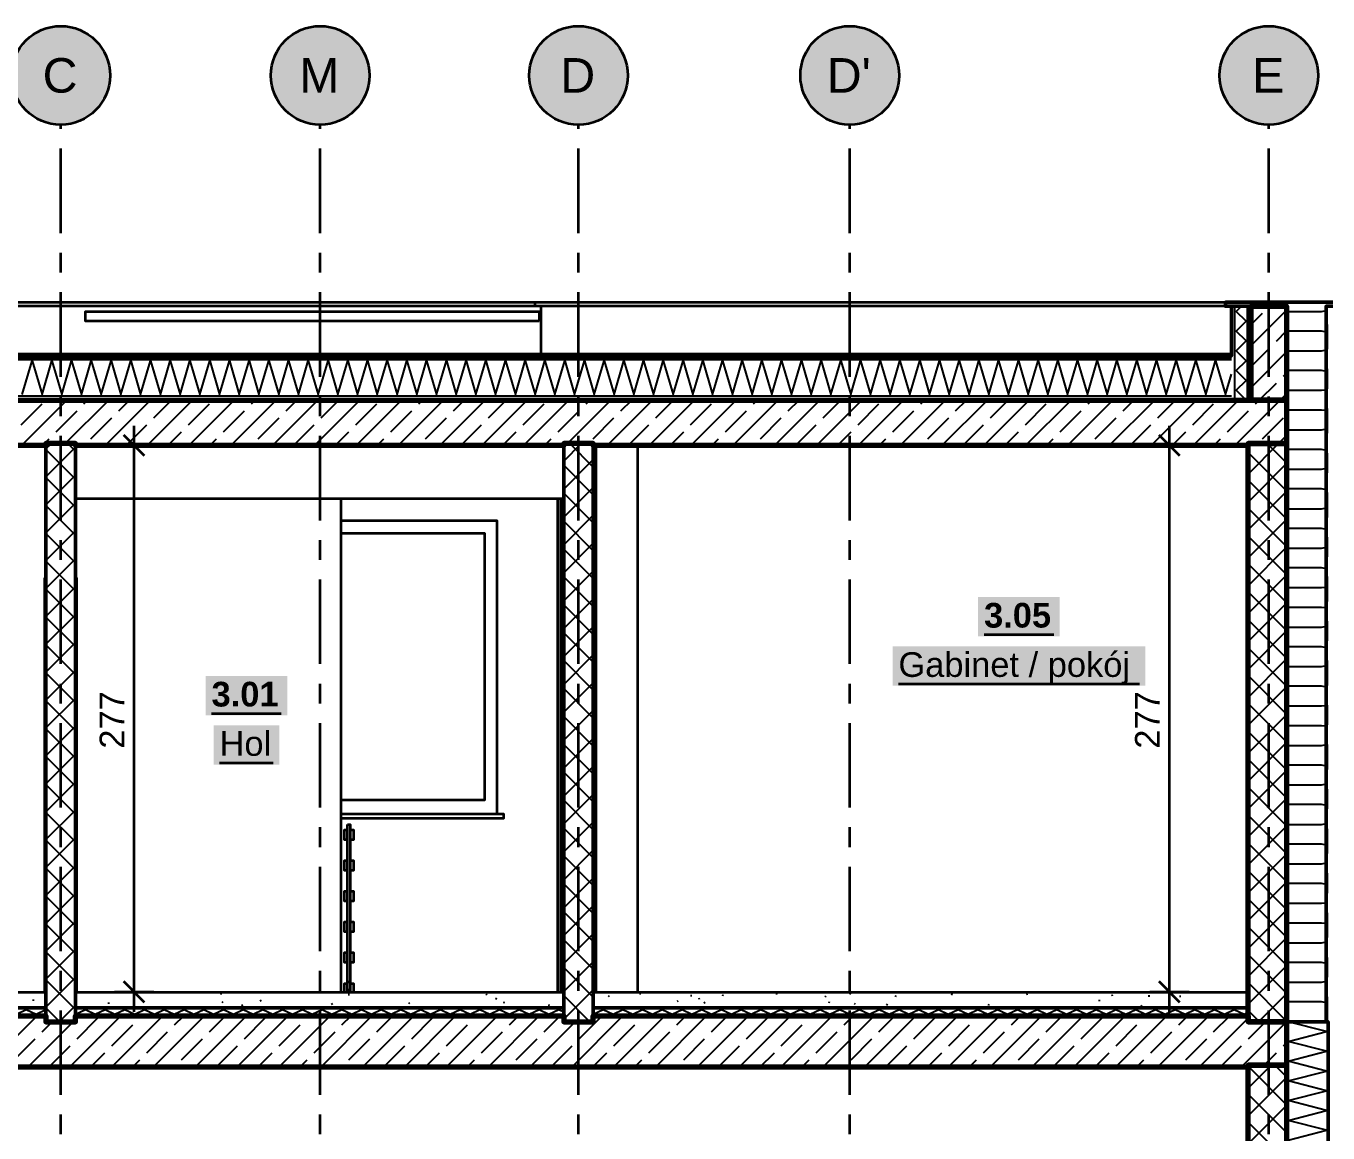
# Model space of a CAD drawing. Header units: metres. Extents: x -5.3 to 21.3, y -2 to 11.9.
# Drawn here: x 5.7 to 12.3, y 5.59 to 11.2 of the extents above; entities that cross this region are included whole.
import ezdxf

# ---------------------------------------------------------------- set-up
doc = ezdxf.new("R2010")
doc.units = ezdxf.units.M
for name, pattern in [('HYDRO_OKNA', [4.5, 1.5, -3]), ('KRESKOWA_3_1', [4, 3, -1]), ('PUNKTOWA', [10.5, 8.4, -1.05, 0, -1.05]), ('PUNKTOWA_KROTKA', [6.3, 4.2, -1.05, 0, -1.05])]:
    doc.linetypes.add(name, pattern=pattern)
for name, color, linetype, lineweight in [('A-IZOL-WODNA', 5, 'Continuous', 100), ('A-KRESKOWANIE', 8, 'Continuous', 18), ('A-OSIE', 1, 'PUNKTOWA', 25), ('A-POMIESZCZENIA', 2, 'Continuous', 25), ('A-SCIANY-DZIAL', 7, 'Continuous', 35), ('A-SCIANY-IZOL', 4, 'Continuous', 35), ('A-SCIANY-KONSTR', 7, 'Continuous', 50), ('A-STROPY', 7, 'Continuous', 50), ('A-WARSTWY', 8, 'Continuous', 25), ('A-WIDOK', 7, 'Continuous', 25), ('A-WYMIARY', 1, 'Continuous', 25)]:
    doc.layers.add(name, color=color, linetype=linetype, lineweight=lineweight)
doc.styles.add('PL_ARIAL', font='arial.ttf')
doc.styles.add('PL_ARIAL_B', font='arialbd.ttf')

msp = doc.modelspace()

# ---------------------------------------------------------------- hatches: boundary and pattern name
at = {"layer": 'A-OSIE', "true_color": 0xffffff}
for points in [[(6.125, 10.946), (6.1229, 10.9786), (6.1165, 11.0107), (6.106, 11.0417), (6.0915, 11.071), (6.0733, 11.0982), (6.0518, 11.1228), (6.0272, 11.1443), (6, 11.1625), (5.9707, 11.177), (5.9397, 11.1875), (5.9076, 11.1939), (5.875, 11.196), (5.8424, 11.1939), (5.8103, 11.1875), (5.7793, 11.177), (5.75, 11.1625), (5.7228, 11.1443), (5.6982, 11.1228), (5.6767, 11.0982), (5.6585, 11.071), (5.644, 11.0417), (5.6335, 11.0107), (5.6271, 10.9786), (5.625, 10.946), (5.6271, 10.9134), (5.6335, 10.8813), (5.644, 10.8503), (5.6585, 10.821), (5.6767, 10.7938), (5.6982, 10.7692), (5.7228, 10.7477), (5.75, 10.7295), (5.7793, 10.715), (5.8103, 10.7045), (5.8424, 10.6981), (5.875, 10.696), (5.9076, 10.6981), (5.9397, 10.7045), (5.9707, 10.715), (6, 10.7295), (6.0272, 10.7477), (6.0518, 10.7692), (6.0733, 10.7938), (6.0915, 10.821), (6.106, 10.8503), (6.1165, 10.8813), (6.1229, 10.9134)], [(7.44, 10.946), (7.4379, 10.9786), (7.4315, 11.0107), (7.421, 11.0417), (7.4065, 11.071), (7.3883, 11.0982), (7.3668, 11.1228), (7.3422, 11.1443), (7.315, 11.1625), (7.2857, 11.177), (7.2547, 11.1875), (7.2226, 11.1939), (7.19, 11.196), (7.1574, 11.1939), (7.1253, 11.1875), (7.0943, 11.177), (7.065, 11.1625), (7.0378, 11.1443), (7.0132, 11.1228), (6.9917, 11.0982), (6.9735, 11.071), (6.959, 11.0417), (6.9485, 11.0107), (6.9421, 10.9786), (6.94, 10.946), (6.9421, 10.9134), (6.9485, 10.8813), (6.959, 10.8503), (6.9735, 10.821), (6.9917, 10.7938), (7.0132, 10.7692), (7.0378, 10.7477), (7.065, 10.7295), (7.0943, 10.715), (7.1253, 10.7045), (7.1574, 10.6981), (7.19, 10.696), (7.2226, 10.6981), (7.2547, 10.7045), (7.2857, 10.715), (7.315, 10.7295), (7.3422, 10.7477), (7.3668, 10.7692), (7.3883, 10.7938), (7.4065, 10.821), (7.421, 10.8503), (7.4315, 10.8813), (7.4379, 10.9134)], [(8.75, 10.946), (8.7479, 10.9786), (8.7415, 11.0107), (8.731, 11.0417), (8.7165, 11.071), (8.6983, 11.0982), (8.6768, 11.1228), (8.6522, 11.1443), (8.625, 11.1625), (8.5957, 11.177), (8.5647, 11.1875), (8.5326, 11.1939), (8.5, 11.196), (8.4674, 11.1939), (8.4353, 11.1875), (8.4043, 11.177), (8.375, 11.1625), (8.3478, 11.1443), (8.3232, 11.1228), (8.3017, 11.0982), (8.2835, 11.071), (8.269, 11.0417), (8.2585, 11.0107), (8.2521, 10.9786), (8.25, 10.946), (8.2521, 10.9134), (8.2585, 10.8813), (8.269, 10.8503), (8.2835, 10.821), (8.3017, 10.7938), (8.3232, 10.7692), (8.3478, 10.7477), (8.375, 10.7295), (8.4043, 10.715), (8.4353, 10.7045), (8.4674, 10.6981), (8.5, 10.696), (8.5326, 10.6981), (8.5647, 10.7045), (8.5957, 10.715), (8.625, 10.7295), (8.6522, 10.7477), (8.6768, 10.7692), (8.6983, 10.7938), (8.7165, 10.821), (8.731, 10.8503), (8.7415, 10.8813), (8.7479, 10.9134)], [(10.125, 10.946), (10.1229, 10.9786), (10.1165, 11.0107), (10.106, 11.0417), (10.0915, 11.071), (10.0733, 11.0982), (10.0518, 11.1228), (10.0272, 11.1443), (10, 11.1625), (9.9707, 11.177), (9.9397, 11.1875), (9.9076, 11.1939), (9.875, 11.196), (9.8424, 11.1939), (9.8103, 11.1875), (9.7793, 11.177), (9.75, 11.1625), (9.7228, 11.1443), (9.6982, 11.1228), (9.6767, 11.0982), (9.6585, 11.071), (9.644, 11.0417), (9.6335, 11.0107), (9.6271, 10.9786), (9.625, 10.946), (9.6271, 10.9134), (9.6335, 10.8813), (9.644, 10.8503), (9.6585, 10.821), (9.6767, 10.7938), (9.6982, 10.7692), (9.7228, 10.7477), (9.75, 10.7295), (9.7793, 10.715), (9.8103, 10.7045), (9.8424, 10.6981), (9.875, 10.696), (9.9076, 10.6981), (9.9397, 10.7045), (9.9707, 10.715), (10, 10.7295), (10.0272, 10.7477), (10.0518, 10.7692), (10.0733, 10.7938), (10.0915, 10.821), (10.106, 10.8503), (10.1165, 10.8813), (10.1229, 10.9134)], [(12.25, 10.946), (12.2479, 10.9786), (12.2415, 11.0107), (12.231, 11.0417), (12.2165, 11.071), (12.1983, 11.0982), (12.1768, 11.1228), (12.1522, 11.1443), (12.125, 11.1625), (12.0957, 11.177), (12.0647, 11.1875), (12.0326, 11.1939), (12, 11.196), (11.9674, 11.1939), (11.9353, 11.1875), (11.9043, 11.177), (11.875, 11.1625), (11.8478, 11.1443), (11.8232, 11.1228), (11.8017, 11.0982), (11.7835, 11.071), (11.769, 11.0417), (11.7585, 11.0107), (11.7521, 10.9786), (11.75, 10.946), (11.7521, 10.9134), (11.7585, 10.8813), (11.769, 10.8503), (11.7835, 10.821), (11.8017, 10.7938), (11.8232, 10.7692), (11.8478, 10.7477), (11.875, 10.7295), (11.9043, 10.715), (11.9353, 10.7045), (11.9674, 10.6981), (12, 10.696), (12.0326, 10.6981), (12.0647, 10.7045), (12.0957, 10.715), (12.125, 10.7295), (12.1522, 10.7477), (12.1768, 10.7692), (12.1983, 10.7938), (12.2165, 10.821), (12.231, 10.8503), (12.2415, 10.8813), (12.2479, 10.9134)]]:
    msp.add_hatch(color=7, dxfattribs=at).paths.add_polyline_path(points)
at = {"layer": 'A-POMIESZCZENIA', "true_color": 0xffffff}
for points in [[(10.5262, 8.1025), (10.9398, 8.1025), (10.9398, 8.3025), (10.5262, 8.3025)], [(10.092, 7.8525), (11.374, 7.8525), (11.374, 8.0525), (10.092, 8.0525)], [(6.6095, 7.7025), (7.023, 7.7025), (7.023, 7.9025), (6.6095, 7.9025)], [(6.6499, 7.4525), (6.9826, 7.4525), (6.9826, 7.6525), (6.6499, 7.6525)]]:
    msp.add_hatch(color=7, dxfattribs=at).paths.add_polyline_path(points)

# ---------------------------------------------------------------- linework, layer by layer
at = {"layer": 'A-IZOL-WODNA', "linetype": 'PUNKTOWA_KROTKA', "lineweight": 35, "ltscale": 0.03, "flags": 128}
msp.add_lwpolyline([(12.295, 6.15), (12.295, 9.776)], dxfattribs=at)
at = {"layer": 'A-IZOL-WODNA', "lineweight": 100, "ltscale": 0.05, "true_color": 0x000000}
msp.add_lwpolyline([(-0.82, 9.525), (11.81, 9.525)], dxfattribs=at)
at = {"layer": 'A-IZOL-WODNA', "linetype": 'HYDRO_OKNA', "lineweight": 50, "ltscale": 0.05, "true_color": 0xffffff, "flags": 128}
msp.add_lwpolyline([(-0.82, 9.525), (11.81, 9.525)], dxfattribs=at)
at = {"layer": 'A-IZOL-WODNA', "linetype": 'KRESKOWA_3_1', "lineweight": 35, "ltscale": 0.05, "flags": 128}
msp.add_lwpolyline([(-0.82, 9.302), (11.81, 9.302)], dxfattribs=at)
at = {"layer": 'A-KRESKOWANIE', "lineweight": 25, "ltscale": 0.05}
for points in [[(11.8275, 9.3), (11.8275, 9.776)], [(11.885, 9.3), (11.835, 9.35), (11.885, 9.4), (11.835, 9.45), (11.885, 9.5), (11.835, 9.55), (11.885, 9.6), (11.835, 9.65), (11.885, 9.7), (11.835, 9.75), (11.861, 9.776)], [(11.8925, 9.3), (11.8925, 9.776)], [(12.0031, 9.7758), (12.0034, 9.776)], [(11.91, 9.5765), (12.09, 9.7565)], [(11.91, 9.6826), (11.9678, 9.7404)], [(12.09, 9.75), (12.2675, 9.75), (12.2846, 9.753), (12.29, 9.7561)], [(12.0385, 9.599), (12.09, 9.6505)], [(12.29, 9.6439), (12.2846, 9.647), (12.2675, 9.65), (12.09, 9.65)], [(-0.82, 9.5065), (11.81, 9.5065)], [(11.91, 9.4705), (12.0031, 9.5636)], [(11.91, 9.3644), (12.09, 9.5444)], [(12.09, 9.55), (12.2675, 9.55), (12.2846, 9.553), (12.29, 9.5561)], [(5.68, 9.329), (5.73, 9.499), (5.78, 9.329), (5.83, 9.499), (5.88, 9.329), (5.93, 9.499), (5.98, 9.329), (6.03, 9.499), (6.08, 9.329), (6.13, 9.499), (6.18, 9.329), (6.23, 9.499), (6.28, 9.329), (6.33, 9.499), (6.38, 9.329), (6.43, 9.499), (6.48, 9.329), (6.53, 9.499), (6.58, 9.329), (6.63, 9.499), (6.68, 9.329), (6.73, 9.499), (6.78, 9.329), (6.83, 9.499), (6.88, 9.329), (6.93, 9.499), (6.98, 9.329), (7.03, 9.499), (7.08, 9.329), (7.13, 9.499), (7.18, 9.329), (7.23, 9.499), (7.28, 9.329), (7.33, 9.499), (7.38, 9.329), (7.43, 9.499), (7.48, 9.329), (7.53, 9.499), (7.58, 9.329), (7.63, 9.499), (7.68, 9.329), (7.73, 9.499), (7.78, 9.329), (7.83, 9.499), (7.88, 9.329), (7.93, 9.499), (7.98, 9.329), (8.03, 9.499), (8.08, 9.329), (8.13, 9.499), (8.18, 9.329), (8.23, 9.499), (8.28, 9.329), (8.33, 9.499), (8.38, 9.329), (8.43, 9.499), (8.48, 9.329), (8.53, 9.499), (8.58, 9.329), (8.63, 9.499), (8.68, 9.329), (8.73, 9.499), (8.78, 9.329), (8.83, 9.499), (8.88, 9.329), (8.93, 9.499), (8.98, 9.329), (9.03, 9.499), (9.08, 9.329), (9.13, 9.499), (9.18, 9.329), (9.23, 9.499), (9.28, 9.329), (9.33, 9.499), (9.38, 9.329), (9.43, 9.499), (9.48, 9.329), (9.53, 9.499), (9.58, 9.329), (9.63, 9.499), (9.68, 9.329), (9.73, 9.499), (9.78, 9.329), (9.83, 9.499), (9.88, 9.329), (9.93, 9.499), (9.98, 9.329), (10.03, 9.499), (10.08, 9.329), (10.13, 9.499), (10.18, 9.329), (10.23, 9.499), (10.28, 9.329), (10.33, 9.499), (10.38, 9.329), (10.43, 9.499), (10.48, 9.329), (10.53, 9.499), (10.58, 9.329), (10.63, 9.499), (10.68, 9.329), (10.73, 9.499), (10.78, 9.329), (10.83, 9.499), (10.88, 9.329), (10.93, 9.499), (10.98, 9.329), (11.03, 9.499), (11.08, 9.329), (11.13, 9.499), (11.18, 9.329), (11.23, 9.499), (11.28, 9.329), (11.33, 9.499), (11.38, 9.329), (11.43, 9.499), (11.48, 9.329), (11.53, 9.499), (11.58, 9.329), (11.63, 9.499), (11.68, 9.329), (11.73, 9.499), (11.78, 9.329), (11.81, 9.431)], [(12.29, 9.4439), (12.2846, 9.447), (12.2675, 9.45), (12.09, 9.45)], [(11.9517, 9.3), (12.0385, 9.3868)], [(12.0738, 9.4222), (12.09, 9.4383)], [(-0.82, 9.3215), (11.81, 9.3215)], [(12.0577, 9.3), (12.09, 9.3323)], [(12.09, 9.35), (12.2675, 9.35), (12.2846, 9.353), (12.29, 9.3561)], [(5.6745, 9.1747), (5.7806, 9.2808)], [(5.6759, 9.07), (5.9059, 9.3)], [(5.8513, 9.1394), (5.9574, 9.2454)], [(5.898, 9.08), (6.118, 9.3)], [(5.9927, 9.2808), (6.012, 9.3)], [(6.1002, 9.07), (6.3302, 9.3)], [(6.1695, 9.2454), (6.2241, 9.3)], [(6.3123, 9.07), (6.5423, 9.3)], [(6.3463, 9.2101), (6.4362, 9.3)], [(6.5231, 9.1747), (6.6291, 9.2808)], [(6.5244, 9.07), (6.7544, 9.3)], [(6.6998, 9.1394), (6.8059, 9.2454)], [(6.7365, 9.07), (6.9665, 9.3)], [(6.8413, 9.2808), (6.8605, 9.3)], [(6.9487, 9.07), (7.1787, 9.3)], [(7.018, 9.2454), (7.0726, 9.3)], [(7.1608, 9.07), (7.3908, 9.3)], [(7.1948, 9.2101), (7.2847, 9.3)], [(7.3716, 9.1747), (7.4777, 9.2808)], [(7.3729, 9.07), (7.6029, 9.3)], [(7.5484, 9.1394), (7.6544, 9.2454)], [(7.5851, 9.07), (7.8151, 9.3)], [(7.6898, 9.2808), (7.709, 9.3)], [(7.7972, 9.07), (8.0272, 9.3)], [(7.8666, 9.2454), (7.9211, 9.3)], [(8.0093, 9.07), (8.2393, 9.3)], [(8.0433, 9.2101), (8.1333, 9.3)], [(8.2201, 9.1747), (8.3262, 9.2808)], [(8.2215, 9.07), (8.4515, 9.3)], [(8.3969, 9.1394), (8.503, 9.2454)], [(8.4436, 9.08), (8.6636, 9.3)], [(8.5383, 9.2808), (8.5575, 9.3)], [(8.6457, 9.07), (8.8757, 9.3)], [(8.7151, 9.2454), (8.7697, 9.3)], [(8.8579, 9.07), (9.0879, 9.3)], [(8.8919, 9.2101), (8.9818, 9.3)], [(9.0686, 9.1747), (9.1747, 9.2808)], [(9.07, 9.07), (9.3, 9.3)], [(9.2454, 9.1394), (9.3515, 9.2454)], [(9.2821, 9.07), (9.5121, 9.3)], [(9.3868, 9.2808), (9.4061, 9.3)], [(9.4943, 9.07), (9.7243, 9.3)], [(9.5636, 9.2454), (9.6182, 9.3)], [(9.7064, 9.07), (9.9364, 9.3)], [(9.7404, 9.2101), (9.8303, 9.3)], [(9.9172, 9.1747), (10.0232, 9.2808)], [(9.9185, 9.07), (10.1485, 9.3)], [(10.0939, 9.1394), (10.2, 9.2454)], [(10.1307, 9.07), (10.3607, 9.3)], [(10.2354, 9.2808), (10.2546, 9.3)], [(10.3428, 9.07), (10.5728, 9.3)], [(10.4121, 9.2454), (10.4667, 9.3)], [(10.5549, 9.07), (10.7849, 9.3)], [(10.5889, 9.2101), (10.6789, 9.3)], [(10.7657, 9.1747), (10.8718, 9.2808)], [(10.7671, 9.07), (10.9971, 9.3)], [(10.9425, 9.1394), (11.0485, 9.2454)], [(10.9792, 9.07), (11.2092, 9.3)], [(11.0839, 9.2808), (11.1031, 9.3)], [(11.1913, 9.07), (11.4213, 9.3)], [(11.2607, 9.2454), (11.3153, 9.3)], [(11.4035, 9.07), (11.6335, 9.3)], [(11.4375, 9.2101), (11.5274, 9.3)], [(11.6142, 9.1747), (11.7203, 9.2808)], [(11.6156, 9.07), (11.8456, 9.3)], [(11.791, 9.1394), (11.8971, 9.2454)], [(11.8277, 9.07), (12.0577, 9.3)], [(11.9324, 9.2808), (11.9517, 9.3)], [(12.29, 9.2439), (12.2846, 9.247), (12.2675, 9.25), (12.09, 9.25)], [(6.0281, 9.104), (6.1342, 9.2101)], [(6.8766, 9.104), (6.9827, 9.2101)], [(7.7251, 9.104), (7.8312, 9.2101)], [(8.5737, 9.104), (8.6797, 9.2101)], [(9.4222, 9.104), (9.5283, 9.2101)], [(10.2707, 9.104), (10.3768, 9.2101)], [(11.1193, 9.104), (11.2253, 9.2101)], [(11.9678, 9.104), (12.0738, 9.2101)], [(6.2062, 9.07), (6.3109, 9.1747)], [(6.4183, 9.07), (6.4877, 9.1394)], [(7.0547, 9.07), (7.1595, 9.1747)], [(7.2669, 9.07), (7.3362, 9.1394)], [(7.9033, 9.07), (8.008, 9.1747)], [(8.1154, 9.07), (8.1848, 9.1394)], [(8.7518, 9.07), (8.8565, 9.1747)], [(8.9639, 9.07), (9.0333, 9.1394)], [(9.6003, 9.07), (9.705, 9.1747)], [(9.8125, 9.07), (9.8818, 9.1394)], [(10.4489, 9.07), (10.5536, 9.1747)], [(10.661, 9.07), (10.7303, 9.1394)], [(11.2974, 9.07), (11.4021, 9.1747)], [(11.5095, 9.07), (11.5789, 9.1394)], [(12.0498, 9.08), (12.09, 9.1202)], [(12.09, 9.15), (12.2675, 9.15), (12.2846, 9.153), (12.29, 9.1561)], [(5.782, 9.07), (5.816, 9.104)], [(5.8, 9.0527), (5.8273, 9.08)], [(5.8, 8.9113), (5.95, 9.0613)], [(5.95, 8.8992), (5.8, 9.0492)], [(5.95, 9.0407), (5.9107, 9.08)], [(6.6305, 9.07), (6.6645, 9.104)], [(7.479, 9.07), (7.513, 9.104)], [(8.3275, 9.07), (8.3615, 9.104)], [(8.425, 8.9907), (8.5143, 9.08)], [(8.575, 8.9612), (8.4562, 9.08)], [(9.1761, 9.07), (9.2101, 9.104)], [(10.0246, 9.07), (10.0586, 9.104)], [(10.8731, 9.07), (10.9071, 9.104)], [(11.7217, 9.07), (11.7557, 9.104)], [(11.895, 8.9252), (12.0498, 9.08)], [(11.895, 9.0666), (11.9084, 9.08)], [(12.09, 8.9818), (11.9918, 9.08)], [(12.29, 9.0439), (12.2846, 9.047), (12.2675, 9.05), (12.09, 9.05)], [(8.425, 8.8493), (8.575, 8.9993)], [(12.09, 8.8404), (11.895, 9.0354)], [(11.895, 8.7837), (12.09, 8.9787)], [(5.8, 8.7698), (5.95, 8.9198)], [(8.575, 8.8198), (8.425, 8.9698)], [(12.09, 8.95), (12.2675, 8.95), (12.2846, 8.953), (12.29, 8.9561)], [(5.95, 8.7578), (5.8, 8.9078)], [(8.425, 8.7078), (8.575, 8.8578)], [(12.09, 8.6989), (11.895, 8.8939)], [(12.29, 8.8439), (12.2846, 8.847), (12.2675, 8.85), (12.2675, 8.85), (12.09, 8.85)], [(8.575, 8.6784), (8.425, 8.8284)], [(11.895, 8.6423), (12.09, 8.8373)], [(5.8, 8.6284), (5.95, 8.7784)], [(5.95, 8.6164), (5.8, 8.7664)], [(8.425, 8.5664), (8.575, 8.7164)], [(12.09, 8.5575), (11.895, 8.7525)], [(12.09, 8.75), (12.2675, 8.75), (12.2846, 8.753), (12.29, 8.7561)], [(8.575, 8.537), (8.425, 8.687)], [(11.895, 8.5009), (12.09, 8.6959)], [(12.29, 8.6439), (12.2846, 8.647), (12.2675, 8.65), (12.09, 8.65)], [(5.8, 8.487), (5.95, 8.637)], [(5.95, 8.475), (5.8, 8.625)], [(12.09, 8.4161), (11.895, 8.6111)], [(8.425, 8.425), (8.575, 8.575)], [(8.575, 8.3956), (8.425, 8.5456)], [(11.895, 8.3595), (12.09, 8.5545)], [(12.09, 8.55), (12.2675, 8.55), (12.2846, 8.553), (12.29, 8.5561)], [(5.8, 8.3456), (5.95, 8.4956)], [(5.95, 8.3336), (5.8, 8.4836)], [(12.09, 8.2747), (11.895, 8.4697)], [(12.29, 8.4439), (12.2846, 8.447), (12.2675, 8.45), (12.09, 8.45)], [(8.425, 8.2836), (8.575, 8.4336)], [(8.575, 8.2541), (8.425, 8.4041)], [(11.895, 8.218), (12.09, 8.413)], [(5.8, 8.2042), (5.95, 8.3542)], [(5.95, 8.1921), (5.8, 8.3421)], [(12.09, 8.1333), (11.895, 8.3283)], [(12.09, 8.35), (12.2675, 8.35), (12.2846, 8.353), (12.29, 8.3561)], [(8.425, 8.1422), (8.575, 8.2922)], [(8.575, 8.1127), (8.425, 8.2627)], [(11.895, 8.0766), (12.09, 8.2716)], [(5.8, 8.0627), (5.95, 8.2127)], [(5.95, 8.0507), (5.8, 8.2007)], [(12.09, 7.9918), (11.895, 8.1868)], [(12.29, 8.2439), (12.2846, 8.247), (12.2675, 8.25), (12.09, 8.25)], [(8.425, 8.0007), (8.575, 8.1507)], [(8.575, 7.9713), (8.425, 8.1213)], [(11.895, 7.9352), (12.09, 8.1302)], [(12.09, 8.15), (12.2675, 8.15), (12.2846, 8.153), (12.29, 8.1561)], [(5.8, 7.9213), (5.95, 8.0713)], [(5.95, 7.9093), (5.8, 8.0593)], [(8.425, 7.8593), (8.575, 8.0093)], [(12.09, 7.8504), (11.895, 8.0454)], [(11.895, 7.7938), (12.09, 7.9888)], [(12.29, 8.0439), (12.2846, 8.047), (12.2675, 8.05), (12.09, 8.05)], [(5.8, 7.7799), (5.95, 7.9299)], [(8.575, 7.8299), (8.425, 7.9799)], [(12.09, 7.95), (12.2675, 7.95), (12.2846, 7.953), (12.29, 7.9561)], [(5.95, 7.7679), (5.8, 7.9179)], [(8.425, 7.7179), (8.575, 7.8679)], [(12.09, 7.709), (11.895, 7.904)], [(8.575, 7.6885), (8.425, 7.8385)], [(11.895, 7.6524), (12.09, 7.8474)], [(12.29, 7.8439), (12.2846, 7.847), (12.2675, 7.85), (12.09, 7.85)], [(5.8, 7.6385), (5.95, 7.7885)], [(5.95, 7.6265), (5.8, 7.7765)], [(8.425, 7.5765), (8.575, 7.7265)], [(12.09, 7.5676), (11.895, 7.7626)], [(12.09, 7.75), (12.2675, 7.75), (12.2846, 7.753), (12.29, 7.7561)], [(8.575, 7.547), (8.425, 7.697)], [(11.895, 7.5109), (12.09, 7.7059)], [(5.8, 7.4971), (5.95, 7.6471)], [(5.95, 7.485), (5.8, 7.635)], [(12.09, 7.4261), (11.895, 7.6211)], [(12.29, 7.6439), (12.2846, 7.647), (12.2675, 7.65), (12.09, 7.65)], [(8.425, 7.4351), (8.575, 7.5851)], [(8.575, 7.4056), (8.425, 7.5556)], [(11.895, 7.3695), (12.09, 7.5645)], [(12.09, 7.55), (12.2675, 7.55), (12.2846, 7.553), (12.29, 7.5561)], [(5.8, 7.3556), (5.95, 7.5056)], [(5.95, 7.3436), (5.8, 7.4936)], [(12.09, 7.2847), (11.895, 7.4797)], [(8.425, 7.2936), (8.575, 7.4436)], [(8.575, 7.2642), (8.425, 7.4142)], [(11.895, 7.2281), (12.09, 7.4231)], [(12.29, 7.4439), (12.2846, 7.447), (12.2675, 7.45), (12.2675, 7.45), (12.09, 7.45)], [(5.8, 7.2142), (5.95, 7.3642)], [(5.95, 7.2022), (5.8, 7.3522)], [(12.09, 7.1433), (11.895, 7.3383)], [(12.09, 7.35), (12.2675, 7.35), (12.2846, 7.353), (12.29, 7.3561)], [(8.425, 7.1522), (8.575, 7.3022)], [(8.575, 7.1228), (8.425, 7.2728)], [(11.895, 7.0867), (12.09, 7.2817)], [(5.8, 7.0728), (5.95, 7.2228)], [(5.95, 7.0608), (5.8, 7.2108)], [(12.09, 7.0019), (11.895, 7.1969)], [(12.29, 7.2439), (12.2846, 7.247), (12.2675, 7.25), (12.09, 7.25)], [(8.425, 7.0108), (8.575, 7.1608)], [(8.575, 6.9813), (8.425, 7.1313)], [(11.895, 6.9453), (12.09, 7.1403)], [(12.09, 7.15), (12.2675, 7.15), (12.2846, 7.153), (12.29, 7.1561)], [(5.8, 6.9314), (5.95, 7.0814)], [(5.95, 6.9193), (5.8, 7.0693)], [(8.425, 6.8694), (8.575, 7.0194)], [(12.09, 6.8605), (11.895, 7.0555)], [(11.895, 6.8038), (12.09, 6.9988)], [(12.29, 7.0439), (12.2846, 7.047), (12.2675, 7.05), (12.09, 7.05)], [(5.8, 6.7899), (5.95, 6.9399)], [(8.575, 6.8399), (8.425, 6.9899)], [(12.09, 6.95), (12.2675, 6.95), (12.2846, 6.953), (12.29, 6.9561)], [(5.95, 6.7779), (5.8, 6.9279)], [(8.425, 6.7279), (8.575, 6.8779)], [(12.09, 6.719), (11.895, 6.914)], [(8.575, 6.6985), (8.425, 6.8485)], [(11.895, 6.6624), (12.09, 6.8574)], [(12.29, 6.8439), (12.2846, 6.847), (12.2675, 6.85), (12.09, 6.85)], [(5.8, 6.6485), (5.95, 6.7985)], [(5.95, 6.6365), (5.8, 6.7865)], [(8.425, 6.5865), (8.575, 6.7365)], [(12.09, 6.5776), (11.895, 6.7726)], [(12.09, 6.75), (12.2675, 6.75), (12.2846, 6.753), (12.29, 6.7561)], [(8.575, 6.5571), (8.425, 6.7071)], [(11.895, 6.521), (12.09, 6.716)], [(5.8, 6.5071), (5.95, 6.6571)], [(5.95, 6.4951), (5.8, 6.6451)], [(12.09, 6.4362), (11.895, 6.6312)], [(12.29, 6.6439), (12.2846, 6.647), (12.2675, 6.65), (12.09, 6.65)], [(8.425, 6.4451), (8.575, 6.5951)], [(8.575, 6.4157), (8.425, 6.5657)], [(11.895, 6.3796), (12.09, 6.5746)], [(12.09, 6.55), (12.2675, 6.55), (12.2846, 6.553), (12.29, 6.5561)], [(5.8, 6.3657), (5.95, 6.5157)], [(5.95, 6.3537), (5.8, 6.5037)], [(12.09, 6.2948), (11.895, 6.4898)], [(8.425, 6.3037), (8.575, 6.4537)], [(8.575, 6.2742), (8.425, 6.4242)], [(11.895, 6.2381), (12.09, 6.4331)], [(12.29, 6.4439), (12.2846, 6.447), (12.2675, 6.45), (12.09, 6.45)], [(5.8, 6.2243), (5.95, 6.3743)], [(5.95, 6.2122), (5.8, 6.3622)], [(12.09, 6.1534), (11.895, 6.3484)], [(12.09, 6.35), (12.2675, 6.35), (12.2846, 6.353), (12.29, 6.3561)], [(6.6845, 6.2919), (6.6912, 6.2936)], [(7.3319, 6.2878), (7.3389, 6.2881)], [(7.429, 6.2921), (7.4282, 6.299)], [(8.0359, 6.2838), (8.0325, 6.2899)], [(8.425, 6.1623), (8.575, 6.3123)], [(8.5578, 6.15), (8.425, 6.2828)], [(8.6515, 6.2784), (8.6564, 6.2834)], [(8.8155, 6.2907), (8.8085, 6.2917)], [(9.0678, 6.2828), (9.0748, 6.2832)], [(9.231, 6.2819), (9.2343, 6.2881)], [(9.5081, 6.2887), (9.5014, 6.2906)], [(9.7502, 6.2758), (9.7545, 6.2814)], [(9.881, 6.2885), (9.875, 6.2921)], [(10.1074, 6.2765), (10.1109, 6.2826)], [(10.396, 6.2858), (10.39, 6.2894)], [(10.771, 6.2894), (10.7776, 6.2916)], [(11.207, 6.2792), (11.2064, 6.2862)], [(11.389, 6.2812), (11.396, 6.2813)], [(11.5537, 6.2772), (11.5467, 6.2773)], [(11.9483, 6.15), (12.09, 6.2917)], [(5.65, 6.1875), (5.7, 6.2125), (5.75, 6.1875), (5.8, 6.2125)], [(5.7361, 6.2563), (5.7369, 6.2632)], [(5.8708, 6.15), (5.8, 6.2208)], [(5.8672, 6.15), (5.95, 6.2328)], [(5.95, 6.1875), (6, 6.2125), (6.05, 6.1875), (6.1, 6.2125), (6.15, 6.1875), (6.2, 6.2125), (6.25, 6.1875), (6.3, 6.2125), (6.35, 6.1875), (6.4, 6.2125), (6.45, 6.1875), (6.5, 6.2125), (6.55, 6.1875), (6.6, 6.2125), (6.65, 6.1875), (6.7, 6.2125), (6.75, 6.1875), (6.8, 6.2125), (6.85, 6.1875), (6.9, 6.2125), (6.95, 6.1875), (7, 6.2125), (7.05, 6.1875), (7.1, 6.2125), (7.15, 6.1875), (7.2, 6.2125), (7.25, 6.1875), (7.3, 6.2125), (7.35, 6.1875), (7.4, 6.2125), (7.45, 6.1875), (7.5, 6.2125), (7.55, 6.1875), (7.6, 6.2125), (7.65, 6.1875), (7.7, 6.2125), (7.75, 6.1875), (7.8, 6.2125), (7.85, 6.1875), (7.9, 6.2125), (7.95, 6.1875), (8, 6.2125), (8.05, 6.1875), (8.1, 6.2125), (8.15, 6.1875), (8.2, 6.2125), (8.25, 6.1875), (8.3, 6.2125), (8.35, 6.1875), (8.4, 6.2125), (8.425, 6.2)], [(6.1188, 6.241), (6.1188, 6.248)], [(6.6926, 6.2469), (6.6977, 6.2517)], [(6.7912, 6.2322), (6.7974, 6.2354)], [(6.8904, 6.2531), (6.8858, 6.2584)], [(7.2524, 6.2361), (7.2479, 6.2415)], [(7.6455, 6.2408), (7.6398, 6.2449)], [(8.0855, 6.2637), (8.0794, 6.2673)], [(8.1198, 6.2471), (8.1266, 6.2489)], [(8.3548, 6.2321), (8.3479, 6.2334)], [(8.575, 6.1875), (8.625, 6.2125), (8.675, 6.1875), (8.725, 6.2125), (8.775, 6.1875), (8.825, 6.2125), (8.875, 6.1875), (8.925, 6.2125), (8.975, 6.1875), (9.025, 6.2125), (9.075, 6.1875), (9.125, 6.2125), (9.175, 6.1875), (9.225, 6.2125), (9.275, 6.1875), (9.325, 6.2125), (9.375, 6.1875), (9.425, 6.2125), (9.475, 6.1875), (9.525, 6.2125), (9.575, 6.1875), (9.625, 6.2125), (9.675, 6.1875), (9.725, 6.2125), (9.775, 6.1875), (9.825, 6.2125), (9.875, 6.1875), (9.925, 6.2125), (9.975, 6.1875), (10.025, 6.2125), (10.075, 6.1875), (10.125, 6.2125), (10.175, 6.1875), (10.225, 6.2125), (10.275, 6.1875), (10.325, 6.2125), (10.375, 6.1875), (10.425, 6.2125), (10.475, 6.1875), (10.525, 6.2125), (10.575, 6.1875), (10.625, 6.2125), (10.675, 6.1875), (10.725, 6.2125), (10.775, 6.1875), (10.825, 6.2125), (10.875, 6.1875), (10.925, 6.2125), (10.975, 6.1875), (11.025, 6.2125), (11.075, 6.1875), (11.125, 6.2125), (11.175, 6.1875), (11.225, 6.2125), (11.275, 6.1875), (11.325, 6.2125), (11.375, 6.1875), (11.425, 6.2125), (11.475, 6.1875), (11.525, 6.2125), (11.575, 6.1875), (11.625, 6.2125), (11.675, 6.1875), (11.725, 6.2125), (11.775, 6.1875), (11.825, 6.2125), (11.875, 6.1875), (11.895, 6.1975)], [(8.9995, 6.2534), (9.006, 6.2559)], [(9.1135, 6.2626), (9.1115, 6.2693)], [(9.1357, 6.2461), (9.1419, 6.2493)], [(9.7703, 6.2452), (9.7721, 6.252)], [(9.9052, 6.238), (9.8996, 6.2422)], [(10.0679, 6.2346), (10.0624, 6.2389)], [(10.5785, 6.2328), (10.5819, 6.239)], [(11.1415, 6.2536), (11.1412, 6.2606)], [(11.3532, 6.2282), (11.3568, 6.2342)], [(11.9519, 6.15), (11.895, 6.2069)], [(12.29, 6.2439), (12.2846, 6.247), (12.2675, 6.25), (12.09, 6.25)], [(5.4957, 5.92), (5.7557, 6.18)], [(5.7079, 5.92), (5.9379, 6.15)], [(5.7806, 6.0988), (5.8318, 6.15)], [(5.92, 5.92), (6.18, 6.18)], [(5.95, 6.1621), (5.9679, 6.18)], [(5.9574, 6.0634), (6.0634, 6.1695)], [(6.1321, 5.92), (6.3921, 6.18)], [(6.2756, 6.1695), (6.2861, 6.18)], [(6.3443, 5.92), (6.6043, 6.18)], [(6.4523, 6.1342), (6.4982, 6.18)], [(6.5564, 5.92), (6.8164, 6.18)], [(6.6291, 6.0988), (6.7103, 6.18)], [(6.7685, 5.92), (7.0285, 6.18)], [(6.8059, 6.0634), (6.912, 6.1695)], [(6.9807, 5.92), (7.2407, 6.18)], [(7.1241, 6.1695), (7.1346, 6.18)], [(7.1928, 5.92), (7.4528, 6.18)], [(7.3009, 6.1342), (7.3467, 6.18)], [(7.4049, 5.92), (7.6649, 6.18)], [(7.4777, 6.0988), (7.5589, 6.18)], [(7.6171, 5.92), (7.8771, 6.18)], [(7.6544, 6.0634), (7.7605, 6.1695)], [(7.8292, 5.92), (8.0892, 6.18)], [(7.9726, 6.1695), (7.9831, 6.18)], [(8.0413, 5.92), (8.3013, 6.18)], [(8.1494, 6.1342), (8.1953, 6.18)], [(8.2535, 5.92), (8.4835, 6.15)], [(8.3262, 6.0988), (8.4074, 6.18)], [(8.4656, 5.92), (8.7256, 6.18)], [(8.503, 6.0634), (8.609, 6.1695)], [(8.5542, 6.15), (8.575, 6.1708)], [(8.6777, 5.92), (8.9377, 6.18)], [(8.8212, 6.1695), (8.8317, 6.18)], [(8.8898, 5.92), (9.1498, 6.18)], [(8.9979, 6.1342), (9.0438, 6.18)], [(9.102, 5.92), (9.362, 6.18)], [(9.1747, 6.0988), (9.2559, 6.18)], [(9.3141, 5.92), (9.5741, 6.18)], [(9.3515, 6.0634), (9.4576, 6.1695)], [(9.5262, 5.92), (9.7862, 6.18)], [(9.6697, 6.1695), (9.6802, 6.18)], [(9.7384, 5.92), (9.9984, 6.18)], [(9.8465, 6.1342), (9.8923, 6.18)], [(9.9505, 5.92), (10.2105, 6.18)], [(10.0232, 6.0988), (10.1044, 6.18)], [(10.1626, 5.92), (10.4226, 6.18)], [(10.2, 6.0634), (10.3061, 6.1695)], [(10.3748, 5.92), (10.6348, 6.18)], [(10.5182, 6.1695), (10.5287, 6.18)], [(10.5869, 5.92), (10.8469, 6.18)], [(10.695, 6.1342), (10.7408, 6.18)], [(10.799, 5.92), (11.059, 6.18)], [(10.8718, 6.0988), (10.953, 6.18)], [(11.0112, 5.92), (11.2712, 6.18)], [(11.0485, 6.0634), (11.1546, 6.1695)], [(11.2233, 5.92), (11.4833, 6.18)], [(11.3667, 6.1695), (11.3772, 6.18)], [(11.4354, 5.92), (11.6954, 6.18)], [(11.5435, 6.1342), (11.5894, 6.18)], [(11.6476, 5.92), (11.895, 6.1674)], [(11.7203, 6.0988), (11.8015, 6.18)], [(11.8597, 5.92), (12.0897, 6.15)], [(11.8971, 6.0634), (11.9836, 6.15)], [(12.0897, 6.15), (12.09, 6.1503)], [(12.09, 6.15), (12.2675, 6.15), (12.2846, 6.153), (12.29, 6.1561)], [(12.0975, 5.55), (12.2925, 5.6), (12.0975, 5.65), (12.2925, 5.7), (12.0975, 5.75), (12.2925, 5.8), (12.0975, 5.85), (12.2925, 5.9), (12.0975, 5.95), (12.2925, 6), (12.0975, 6.05), (12.2925, 6.1), (12.0975, 6.15)], [(6.1342, 6.0281), (6.2402, 6.1342)], [(6.3109, 5.9927), (6.417, 6.0988)], [(6.9827, 6.0281), (7.0887, 6.1342)], [(7.1595, 5.9927), (7.2655, 6.0988)], [(7.8312, 6.0281), (7.9373, 6.1342)], [(8.008, 5.9927), (8.1141, 6.0988)], [(8.6797, 6.0281), (8.7858, 6.1342)], [(8.8565, 5.9927), (8.9626, 6.0988)], [(9.5283, 6.0281), (9.6343, 6.1342)], [(9.705, 5.9927), (9.8111, 6.0988)], [(10.3768, 6.0281), (10.4829, 6.1342)], [(10.5536, 5.9927), (10.6596, 6.0988)], [(11.2253, 6.0281), (11.3314, 6.1342)], [(11.4021, 5.9927), (11.5082, 6.0988)], [(5.6392, 5.9574), (5.7452, 6.0634)], [(5.816, 5.922), (5.922, 6.0281)], [(6.4877, 5.9574), (6.5938, 6.0634)], [(6.6645, 5.922), (6.7705, 6.0281)], [(7.3362, 5.9574), (7.4423, 6.0634)], [(7.513, 5.922), (7.6191, 6.0281)], [(8.1848, 5.9574), (8.2908, 6.0634)], [(8.3615, 5.922), (8.4676, 6.0281)], [(9.0333, 5.9574), (9.1394, 6.0634)], [(9.2101, 5.922), (9.3161, 6.0281)], [(9.8818, 5.9574), (9.9879, 6.0634)], [(10.0586, 5.922), (10.1647, 6.0281)], [(10.7303, 5.9574), (10.8364, 6.0634)], [(10.9071, 5.922), (11.0132, 6.0281)], [(11.5789, 5.9574), (11.6849, 6.0634)], [(11.7557, 5.922), (11.8617, 6.0281)], [(12.0738, 6.0281), (12.09, 6.0442)], [(6.0261, 5.92), (6.0988, 5.9927)], [(6.2382, 5.92), (6.2756, 5.9574)], [(6.8746, 5.92), (6.9473, 5.9927)], [(7.0867, 5.92), (7.1241, 5.9574)], [(7.7231, 5.92), (7.7959, 5.9927)], [(7.9353, 5.92), (7.9726, 5.9574)], [(8.5717, 5.92), (8.6444, 5.9927)], [(8.7838, 5.92), (8.8212, 5.9574)], [(9.4202, 5.92), (9.4929, 5.9927)], [(9.6323, 5.92), (9.6697, 5.9574)], [(10.2687, 5.92), (10.3414, 5.9927)], [(10.4808, 5.92), (10.5182, 5.9574)], [(11.1172, 5.92), (11.19, 5.9927)], [(11.3294, 5.92), (11.3667, 5.9574)], [(11.9758, 5.93), (12.0385, 5.9927)], [(6.4503, 5.92), (6.4523, 5.922)], [(7.2989, 5.92), (7.3009, 5.922)], [(8.1474, 5.92), (8.1494, 5.922)], [(8.9959, 5.92), (8.9979, 5.922)], [(9.8444, 5.92), (9.8465, 5.922)], [(10.693, 5.92), (10.695, 5.922)], [(11.5415, 5.92), (11.5435, 5.922)], [(11.895, 5.8139), (12.0111, 5.93)], [(12.09, 5.7291), (11.895, 5.9241)], [(12.09, 5.8705), (12.0305, 5.93)], [(12.0818, 5.93), (12.09, 5.9382)], [(11.895, 5.6725), (12.09, 5.8675)], [(12.09, 5.5877), (11.895, 5.7827)], [(11.895, 5.531), (12.09, 5.726)], [(12.09, 5.4462), (11.895, 5.6412)]]:
    msp.add_lwpolyline(points, dxfattribs=at)
at = {"layer": 'A-OSIE', "linetype": 'PUNKTOWA', "lineweight": 35, "ltscale": 0.050945, "flags": 128}
for points in [[(5.875, -1.5002), (5.875, 10.696)], [(7.19, -1.5002), (7.19, 10.696)], [(8.5, -1.5002), (8.5, 10.696)], [(9.875, -1.5002), (9.875, 10.696)], [(12, -1.5002), (12, 10.696)]]:
    msp.add_lwpolyline(points, dxfattribs=at)
at = {"layer": 'A-OSIE', "linetype": 'Continuous', "lineweight": 35, "ltscale": 0.05}
for centre in [(5.875, 10.946), (7.19, 10.946), (8.5, 10.946), (9.875, 10.946), (12, 10.946)]:
    msp.add_circle(centre, 0.25, dxfattribs=at)
at = {"layer": 'A-POMIESZCZENIA', "lineweight": 35, "ltscale": 0.05}
for points in [[(10.5562, 8.1125), (10.9098, 8.1125)], [(10.122, 7.8625), (11.344, 7.8625)], [(6.6395, 7.7125), (6.993, 7.7125)], [(6.6799, 7.4625), (6.9526, 7.4625)]]:
    msp.add_lwpolyline(points, dxfattribs=at)
at = {"layer": 'A-SCIANY-DZIAL', "lineweight": 50, "ltscale": 0.05}
for points in [[(5.8, 6.15), (5.8, 9.08), (5.8, 9.08), (5.8, 9.08), (5.8, 9.08), (5.8, 9.08), (5.95, 9.08), (5.95, 9.08), (5.95, 9.08), (5.95, 9.08), (5.95, 6.15), (5.95, 6.15), (5.95, 6.15), (5.8, 6.15), (5.8, 6.15), (5.8, 6.15), (5.8, 6.15)], [(8.425, 6.15), (8.425, 6.15), (8.425, 9.08), (8.425, 9.08), (8.425, 9.08), (8.575, 9.08), (8.575, 9.08), (8.575, 9.08), (8.575, 6.15), (8.575, 6.15), (8.575, 6.15), (8.425, 6.15)]]:
    msp.add_lwpolyline(points, close=True, dxfattribs=at)
at = {"layer": 'A-SCIANY-IZOL', "lineweight": 50, "ltscale": 0.05}
for points in [[(-0.82, 9.524), (11.81, 9.524), (11.81, 9.524), (11.81, 9.524), (11.81, 9.524), (11.81, 9.524), (11.81, 9.524), (11.81, 9.524), (11.81, 9.524), (11.81, 9.524), (11.81, 9.524), (11.81, 9.524), (11.81, 9.524), (11.81, 9.524), (11.81, 9.524), (11.81, 9.524), (11.81, 9.524), (11.81, 9.524), (11.81, 9.776), (11.81, 9.776), (11.81, 9.776), (11.91, 9.776), (11.91, 9.776), (11.91, 9.776), (11.91, 9.3), (11.91, 9.3), (11.91, 9.3), (11.81, 9.3), (11.81, 9.3), (11.81, 9.3), (11.81, 9.304), (11.81, 9.304), (11.81, 9.304), (11.81, 9.304), (11.81, 9.304), (11.81, 9.304), (11.81, 9.304), (11.81, 9.304), (11.81, 9.304), (11.81, 9.304), (11.81, 9.304), (11.81, 9.304), (11.81, 9.304), (11.81, 9.304), (11.81, 9.304), (11.81, 9.304), (11.81, 9.304), (-0.82, 9.304)], [(12.325, 9.776), (12.29, 9.776), (12.29, 9.776), (12.29, 9.776), (12.29, 9.776), (12.29, 9.776), (12.29, 9.776), (12.29, 9.776), (12.29, 9.776), (12.29, 9.776), (12.29, 9.776), (12.29, 9.776), (12.29, 9.776), (12.29, 9.776), (12.29, 9.776), (12.29, 9.776), (12.29, 9.776), (12.29, 9.776), (12.29, 6.15), (12.29, 6.15), (12.29, 6.15), (12.29, 6.15), (12.09, 6.15), (12.09, 6.15), (12.09, 6.15), (12.09, 6.15), (12.09, 9.776), (12.09, 9.776), (12.09, 9.776), (12.09, 9.776), (12.09, 9.776), (12.09, 9.776), (12.09, 9.776), (12.09, 9.776), (12.09, 9.776), (12.09, 9.776), (12.09, 9.776), (12.09, 9.776), (12.09, 9.776), (12.09, 9.776), (12.09, 9.776), (12.09, 9.776), (12.09, 9.776), (11.78, 9.776), (11.78, 9.776), (11.78, 9.776), (11.78, 9.776), (11.78, 9.776), (11.78, 9.796), (11.78, 9.796), (11.78, 9.796), (11.78, 9.796), (11.78, 9.796), (12.325, 9.796)]]:
    msp.add_lwpolyline(points, dxfattribs=at)
for points in [[(3.65, 6.18), (3.65, 6.18), (3.65, 6.22), (3.65, 6.22), (3.65, 6.22), (5.8, 6.22), (5.8, 6.22), (5.8, 6.22), (5.8, 6.18), (5.8, 6.18), (5.8, 6.18), (3.65, 6.18)], [(5.95, 6.18), (5.95, 6.18), (5.95, 6.22), (5.95, 6.22), (5.95, 6.22), (8.425, 6.22), (8.425, 6.22), (8.425, 6.22), (8.425, 6.18), (8.425, 6.18), (8.425, 6.18), (5.95, 6.18)], [(8.575, 6.18), (8.575, 6.18), (8.575, 6.22), (8.575, 6.22), (8.575, 6.22), (11.895, 6.22), (11.895, 6.22), (11.895, 6.22), (11.895, 6.18), (11.895, 6.18), (11.895, 6.18), (8.575, 6.18)], [(12.09, 6.15), (12.09, 6.15), (12.09, 6.15), (12.3, 6.15), (12.3, 6.15), (12.3, 6.15), (12.3, 6.15), (12.3, 3), (12.3, 3), (12.3, 3), (12.3, 3), (12.3, 3), (12.09, 3), (12.09, 3), (12.09, 3), (12.09, 3), (12.09, 6.15)]]:
    msp.add_lwpolyline(points, close=True, dxfattribs=at)
at = {"layer": 'A-SCIANY-KONSTR', "lineweight": 70, "ltscale": 0.05}
for points in [[(11.91, 9.3), (11.91, 9.3), (11.91, 9.776), (11.91, 9.776), (11.91, 9.776), (12.09, 9.776), (12.09, 9.776), (12.09, 9.776), (12.09, 9.3), (12.09, 9.3), (12.09, 9.3), (11.91, 9.3)], [(11.895, 6.15), (11.895, 6.15), (11.895, 6.15), (11.895, 9.08), (11.895, 9.08), (11.895, 9.08), (11.895, 9.08), (11.895, 9.08), (12.09, 9.08), (12.09, 9.08), (12.09, 9.08), (12.09, 9.08), (12.09, 9.08), (12.09, 6.15), (12.09, 6.15), (12.09, 6.15), (12.09, 6.15), (11.895, 6.15)], [(11.895, 5.93), (11.895, 5.93), (11.895, 5.93), (12.09, 5.93), (12.09, 5.93), (12.09, 5.93), (12.09, 5.93), (12.09, 3), (12.09, 3), (12.09, 3), (12.09, 3), (12.09, 3), (11.895, 3), (11.895, 3), (11.895, 3), (11.895, 3), (11.895, 5.93)]]:
    msp.add_lwpolyline(points, close=True, dxfattribs=at)
at = {"layer": 'A-STROPY', "lineweight": 70, "ltscale": 0.05}
for points in [[(-1.1, 9.3), (12.09, 9.3), (12.09, 9.3), (12.09, 9.3), (12.09, 9.08), (12.09, 9.08), (12.09, 9.08), (11.895, 9.08), (11.895, 9.08), (11.895, 9.08), (11.895, 9.08), (11.895, 9.08), (11.895, 9.08), (11.895, 9.08), (11.895, 9.08), (11.895, 9.08), (11.895, 9.08), (11.895, 9.08), (11.895, 9.08), (11.895, 9.08), (11.895, 9.08), (11.895, 9.08), (11.895, 9.08), (11.895, 9.08), (11.895, 9.07), (11.895, 9.07), (11.895, 9.07), (8.575, 9.07), (8.575, 9.07), (8.575, 9.07), (8.575, 9.08), (8.575, 9.08), (8.575, 9.08), (8.575, 9.08), (8.575, 9.08), (8.575, 9.08), (8.575, 9.08), (8.575, 9.08), (8.575, 9.08), (8.575, 9.08), (8.575, 9.08), (8.575, 9.08), (8.575, 9.08), (8.575, 9.08), (8.575, 9.08), (8.575, 9.08), (8.575, 9.08), (8.425, 9.08), (8.425, 9.08), (8.425, 9.08), (8.425, 9.08), (8.425, 9.08), (8.425, 9.08), (8.425, 9.08), (8.425, 9.08), (8.425, 9.08), (8.425, 9.08), (8.425, 9.08), (8.425, 9.08), (8.425, 9.08), (8.425, 9.08), (8.425, 9.08), (8.425, 9.08), (8.425, 9.08), (8.425, 9.07), (8.425, 9.07), (8.425, 9.07), (5.95, 9.07), (5.95, 9.07), (5.95, 9.07), (5.95, 9.08), (5.95, 9.08), (5.95, 9.08), (5.95, 9.08), (5.95, 9.08), (5.95, 9.08), (5.95, 9.08), (5.95, 9.08), (5.95, 9.08), (5.95, 9.08), (5.95, 9.08), (5.95, 9.08), (5.95, 9.08), (5.95, 9.08), (5.95, 9.08), (5.95, 9.08), (5.95, 9.08), (5.8, 9.08), (5.8, 9.08), (5.8, 9.08), (5.8, 9.08), (5.8, 9.08), (5.8, 9.08), (5.8, 9.08), (5.8, 9.08), (5.8, 9.08), (5.8, 9.08), (5.8, 9.08), (5.8, 9.08), (5.8, 9.08), (5.8, 9.08), (5.8, 9.08), (5.8, 9.08), (5.8, 9.08), (5.8, 9.07), (5.8, 9.07), (5.8, 9.07), (3.65, 9.07)], [(3.65, 6.18), (5.8, 6.18), (5.8, 6.18), (5.8, 6.18), (5.8, 6.15), (5.8, 6.15), (5.8, 6.15), (5.8, 6.15), (5.8, 6.15), (5.8, 6.15), (5.8, 6.15), (5.8, 6.15), (5.8, 6.15), (5.8, 6.15), (5.8, 6.15), (5.8, 6.15), (5.8, 6.15), (5.8, 6.15), (5.8, 6.15), (5.8, 6.15), (5.8, 6.15), (5.95, 6.15), (5.95, 6.15), (5.95, 6.15), (5.95, 6.15), (5.95, 6.15), (5.95, 6.15), (5.95, 6.15), (5.95, 6.15), (5.95, 6.15), (5.95, 6.15), (5.95, 6.15), (5.95, 6.15), (5.95, 6.15), (5.95, 6.15), (5.95, 6.15), (5.95, 6.15), (5.95, 6.15), (5.95, 6.18), (5.95, 6.18), (5.95, 6.18), (8.425, 6.18), (8.425, 6.18), (8.425, 6.18), (8.425, 6.15), (8.425, 6.15), (8.425, 6.15), (8.425, 6.15), (8.425, 6.15), (8.425, 6.15), (8.425, 6.15), (8.425, 6.15), (8.425, 6.15), (8.425, 6.15), (8.425, 6.15), (8.425, 6.15), (8.425, 6.15), (8.425, 6.15), (8.425, 6.15), (8.425, 6.15), (8.425, 6.15), (8.575, 6.15), (8.575, 6.15), (8.575, 6.15), (8.575, 6.15), (8.575, 6.15), (8.575, 6.15), (8.575, 6.15), (8.575, 6.15), (8.575, 6.15), (8.575, 6.15), (8.575, 6.15), (8.575, 6.15), (8.575, 6.15), (8.575, 6.15), (8.575, 6.15), (8.575, 6.15), (8.575, 6.15), (8.575, 6.18), (8.575, 6.18), (8.575, 6.18), (11.895, 6.18), (11.895, 6.18), (11.895, 6.18), (11.895, 6.15), (11.895, 6.15), (11.895, 6.15), (11.895, 6.15), (11.895, 6.15), (11.895, 6.15), (11.895, 6.15), (11.895, 6.15), (11.895, 6.15), (11.895, 6.15), (11.895, 6.15), (11.895, 6.15), (11.895, 6.15), (11.895, 6.15), (11.895, 6.15), (11.895, 6.15), (11.895, 6.15), (12.09, 6.15), (12.09, 6.15), (12.09, 6.15), (12.09, 5.93), (12.09, 5.93), (12.09, 5.93), (11.895, 5.93), (11.895, 5.93), (11.895, 5.93), (11.895, 5.93), (11.895, 5.93), (11.895, 5.93), (11.895, 5.93), (11.895, 5.93), (11.895, 5.93), (11.895, 5.93), (11.895, 5.93), (11.895, 5.93), (11.895, 5.93), (11.895, 5.93), (11.895, 5.93), (11.895, 5.93), (11.895, 5.93), (11.895, 5.92), (11.895, 5.92), (11.895, 5.92), (3.95, 5.92)]]:
    msp.add_lwpolyline(points, dxfattribs=at)
at = {"layer": 'A-WARSTWY', "lineweight": 35, "ltscale": 0.05}
for points in [[(3.65, 6.3), (3.65, 6.3), (3.65, 6.3), (5.8, 6.3), (5.8, 6.3), (5.8, 6.3), (5.8, 6.22), (5.8, 6.22), (5.8, 6.22), (3.65, 6.22), (3.65, 6.22), (3.65, 6.22), (3.65, 6.22), (3.65, 6.3)], [(5.95, 6.3), (5.95, 6.3), (5.95, 6.3), (8.425, 6.3), (8.425, 6.3), (8.425, 6.3), (8.425, 6.3), (8.425, 6.22), (8.425, 6.22), (8.425, 6.22), (8.425, 6.22), (5.95, 6.22), (5.95, 6.22), (5.95, 6.22)], [(8.575, 6.3), (8.575, 6.3), (11.895, 6.3), (11.895, 6.3), (11.895, 6.3), (11.895, 6.3), (11.895, 6.22), (11.895, 6.22), (11.895, 6.22), (11.895, 6.22), (8.575, 6.22), (8.575, 6.22), (8.575, 6.22), (8.575, 6.22), (8.575, 6.3), (8.575, 6.3)]]:
    msp.add_lwpolyline(points, close=True, dxfattribs=at)
at = {"layer": 'A-WIDOK', "lineweight": 35, "ltscale": 0.05}
for points in [[(4.0954, 9.796), (8.2796, 9.796)], [(8.2796, 9.776), (4.0954, 9.776)], [(11.7796, 9.776), (8.28, 9.776), (8.28, 9.796), (11.7796, 9.796)], [(8.31, 9.5264), (8.31, 9.7756)], [(8.3, 9.7), (6, 9.7), (6, 9.75), (8.3, 9.75), (8.3, 9.7)], [(8.59, 6.3004), (8.59, 9.0696)], [(8.8, 6.3004), (8.8, 9.0696)], [(8.4246, 8.8), (5.9504, 8.8)], [(7.295, 8.7996), (7.295, 6.3004)], [(8.395, 6.3004), (8.395, 8.7996)], [(8.41, 6.3004), (8.41, 8.7996)], [(8.088, 7.2044), (8.088, 8.688), (7.2954, 8.688)], [(7.2954, 7.275), (8.025, 7.275), (8.025, 8.625), (7.2954, 8.625)], [(5.795, 6.3004), (5.795, 8.4)], [(5.9504, 8.4), (5.955, 8.4), (5.955, 6.3004)], [(8.42, 6.3004), (8.42, 8.4)], [(8.5754, 8.4), (8.58, 8.4), (8.58, 6.3004)], [(7.2954, 7.204), (8.12, 7.204), (8.12, 7.18), (7.2954, 7.18)], [(7.329, 7.15), (7.343, 7.15), (7.343, 6.35), (7.329, 6.35), (7.329, 7.15)], [(7.3286, 7.0722), (7.3135, 7.0722), (7.3135, 7.1222), (7.3286, 7.1222)], [(7.3434, 7.1222), (7.3585, 7.1222), (7.3585, 7.0722), (7.3434, 7.0722)], [(7.3286, 6.9167), (7.3135, 6.9167), (7.3135, 6.9667), (7.3286, 6.9667)], [(7.3434, 6.9667), (7.3585, 6.9667), (7.3585, 6.9167), (7.3434, 6.9167)], [(7.3286, 6.7611), (7.3135, 6.7611), (7.3135, 6.8111), (7.3286, 6.8111)], [(7.3434, 6.8111), (7.3585, 6.8111), (7.3585, 6.7611), (7.3434, 6.7611)], [(7.3286, 6.6056), (7.3135, 6.6056), (7.3135, 6.6556), (7.3286, 6.6556)], [(7.3434, 6.6556), (7.3585, 6.6556), (7.3585, 6.6056), (7.3434, 6.6056)], [(7.3286, 6.45), (7.3135, 6.45), (7.3135, 6.5), (7.3286, 6.5)], [(7.3434, 6.5), (7.3585, 6.5), (7.3585, 6.45), (7.3434, 6.45)], [(7.3135, 6.3004), (7.3135, 6.3444), (7.3286, 6.3444)], [(7.329, 6.3004), (7.329, 6.3496)], [(7.343, 6.3496), (7.343, 6.3004)], [(7.3434, 6.3444), (7.3585, 6.3444), (7.3585, 6.3004)], [(7.33, 6.3004), (7.33, 6.3122), (7.342, 6.3122), (7.342, 6.3004)]]:
    msp.add_lwpolyline(points, dxfattribs=at)
at = {"layer": 'A-WYMIARY', "lineweight": 35, "ltscale": 0.05}
for points in [[(6.3, 9.017), (6.194, 9.123)], [(6.247, 6.2), (6.247, 9.17)], [(11.5496, 9.017), (11.4436, 9.123)], [(11.4966, 6.2), (11.4966, 9.17)], [(6.347, 9.07), (6.147, 9.07)], [(11.5966, 9.07), (11.3966, 9.07)], [(6.3, 6.247), (6.194, 6.353)], [(11.5496, 6.247), (11.4436, 6.353)], [(6.347, 6.3), (6.147, 6.3)], [(11.5966, 6.3), (11.3966, 6.3)]]:
    msp.add_lwpolyline(points, dxfattribs=at)

# ---------------------------------------------------------------- texts
at = {"layer": 'A-OSIE', "style": 'PL_ARIAL'}
for s, p in [('C', (5.7831, 10.8585)), ('M', (7.0841, 10.8585)), ('D', (8.4081, 10.8585)), ("D'", (9.7589, 10.8585)), ('E', (11.9152, 10.8585))]:
    msp.add_text(s, height=0.175, dxfattribs=at).set_placement(p)
at = {"layer": 'A-POMIESZCZENIA'}
for s, style, p in [('3.05', 'PL_ARIAL_B', (10.5562, 8.1475)), ('Gabinet / pokój', 'PL_ARIAL', (10.122, 7.8975)), ('3.01', 'PL_ARIAL_B', (6.6395, 7.7475)), ('Hol', 'PL_ARIAL', (6.6799, 7.4975))]:
    msp.add_text(s, height=0.125, dxfattribs=dict(at, style=style)).set_placement(p)
at = {"layer": 'A-WYMIARY', "style": 'PL_ARIAL'}
for p in [(6.197, 7.5334), (11.4466, 7.5334)]:
    msp.add_text('277', height=0.125, rotation=90, dxfattribs=at).set_placement(p)

doc.saveas('drawing.dxf')
